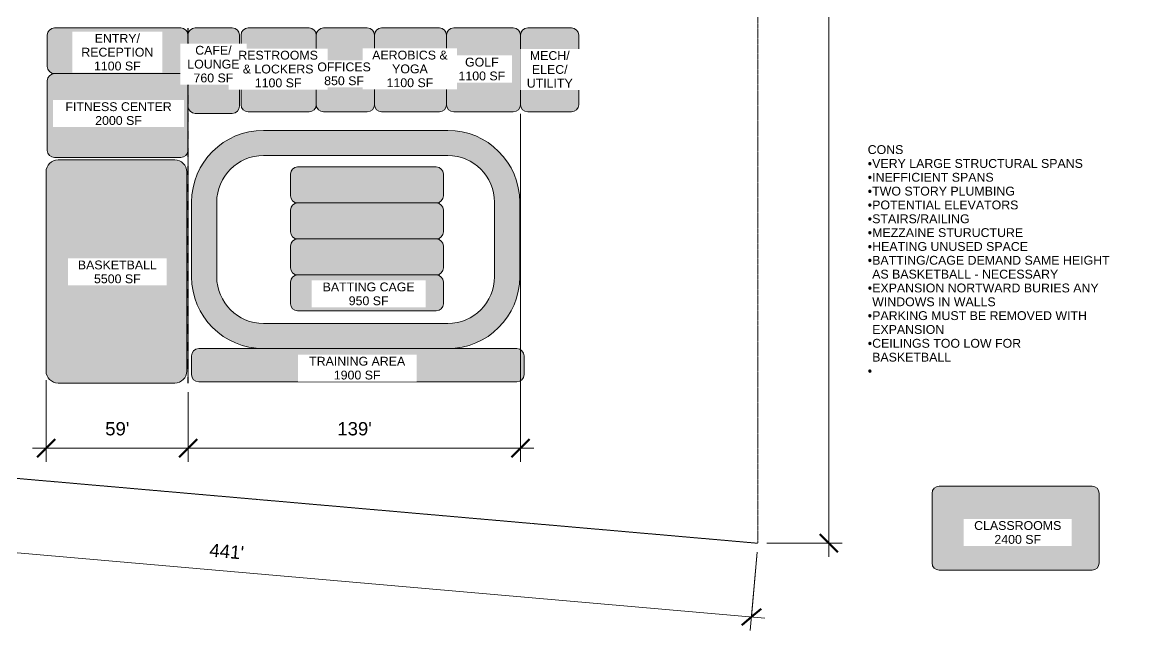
# Model space of a CAD drawing. Header units: inches. Extents: x -7427 to 42674, y -36022 to 16764.
# Drawn here: x 1366 to 7021, y -16568 to -13527 of the extents above; entities that cross this region are included whole.
import ezdxf

# ---------------------------------------------------------------- set-up
doc = ezdxf.new("R2010")
doc.units = ezdxf.units.IN
doc.header["$MEASUREMENT"] = 0
doc.linetypes.add('Dot 1_16_', pattern=[0.0625, 0, -0.0625])
doc.linetypes.add('Hidden 1_8_', pattern=[0.1875, 0.125, -0.0625])
for name, color, linetype, lineweight in [('A-ANNO-DIMS', 211, 'Continuous', 9), ('A-ANNO-DIMS-720', 211, 'Continuous', 9), ('A-DETL', 90, 'Continuous', 9), ('A-DETL-GENF', 92, 'Continuous', 9), ('A-DETL-HDLN', 90, 'Hidden 1_8_', 9), ('A-DETL-WIDE', 214, 'Continuous', 15), ('G-ANNO-TEXT', 231, 'Continuous', 9)]:
    doc.layers.add(name, color=color, linetype=linetype, lineweight=lineweight)
doc.styles.add('Arial', font='arial.ttf', dxfattribs={"height": 44.258982})
doc.styles.add('Arial_2', font='arial.ttf', dxfattribs={"height": 66.388473})
doc.dimstyles.new('Linear_-_3_32__Arial', dxfattribs={"dimscale": 12, "dimtxt": 67.5, "dimasz": 7.5, "dimexe": 5.625, "dimexo": 3.75, "dimgap": 3.75, "dimtad": 1, "dimdec": 0, "dimrnd": 12, "dimzin": 1, "dimdsep": 46, "dimlunit": 4, "dimtxsty": 'Arial_2', "dimblk1": 'OBLIQUE', "dimblk2": 'OBLIQUE', "dimsah": 1, "dimcen": 0.09, "dimdle": 5.625, "dimazin": 0, "dimtfac": 1, "dimtdec": 4, "dimtix": 1, "dimtmove": 0, "dimatfit": 3, "dimfxl": 0, "dimtvp": 1, "dimfrac": 2, "dimtolj": 1, "dimtzin": 0, "dimarcsym": 0})

# ---------------------------------------------------------------- blocks, each defined once
blk = doc.blocks.new('DIMBLOCK1-Level 1')
at = {"layer": 'A-ANNO-DIMS-720', "lineweight": 50}
for p, q in [((5401.1, -9870.1), (5356.1, -9825.1)), ((5401.1, -9870.1), (5446.1, -9915.1)), ((5401.1, -16132), (5356.1, -16087)), ((5401.1, -16132), (5446.1, -16177))]:
    blk.add_line(p, q, dxfattribs=at)
at = {"layer": 'A-ANNO-DIMS-720'}
for p, q in [((5401.1, -9802.6), (5401.1, -16199.5)), ((5091.1, -9870.1), (5468.6, -9870.1)), ((5401.1, -9870.1), (5091.1, -9870.1)), ((5091.1, -16132), (5468.6, -16132)), ((5401.1, -16132), (5091.1, -16132))]:
    blk.add_line(p, q, dxfattribs=at)
at = {"layer": 'A-ANNO-DIMS-720', "color": 0, "insert": (5269.9, -13086.2), "char_height": 66.39, "width": 204.369, "attachment_point": 1, "rotation": 90, "line_spacing_factor": 0.938532, "style": 'Arial_2', "bg_fill": 3, "box_fill_scale": 1.25, "bg_fill_color": 0, "bg_fill_transparency": 0}
blk.add_mtext("522'", dxfattribs=at)
blk = doc.blocks.new('_Oblique')
at = {"color": 0, "linetype": 'ByBlock', "lineweight": -2}
blk.add_line((-0.5, -0.5), (0.5, 0.5), dxfattribs=at)
blk = doc.blocks.new('DIMBLOCK2-Level 1')
at = {"layer": 'A-ANNO-DIMS-720'}
for p, q in [((-229.5, -15715.6), (-263.8, -16106.8)), ((-257.9, -16039.5), (-229.5, -15715.6)), ((-325.1, -16033.7), (5081.1, -16506.6)), ((5042.2, -16176.8), (5008, -16568)), ((5013.8, -16500.8), (5042.2, -16176.8))]:
    blk.add_line(p, q, dxfattribs=at)
at = {"layer": 'A-ANNO-DIMS-720', "lineweight": 50}
for p, q in [((-257.9, -16039.5), (-209.1, -15998.6)), ((-257.9, -16039.5), (-306.6, -16080.5)), ((5013.8, -16500.8), (4965.1, -16541.7)), ((5013.8, -16500.8), (5062.6, -16459.9))]:
    blk.add_line(p, q, dxfattribs=at)
at = {"layer": 'A-ANNO-DIMS-720', "color": 0, "insert": (2304.6, -16132.1), "char_height": 66.39, "width": 204.369, "attachment_point": 1, "rotation": 355, "line_spacing_factor": 0.938532, "style": 'Arial_2', "bg_fill": 3, "box_fill_scale": 1.25, "bg_fill_color": 0, "bg_fill_transparency": 0}
blk.add_mtext("441'", dxfattribs=at)
blk = doc.blocks.new('DIMBLOCK24-Level 1')
at = {"layer": 'A-ANNO-DIMS-720'}
for p, q in [((3857.9, -13982.5), (3857.9, -15724.4)), ((3857.9, -15656.9), (3857.9, -13982.5)), ((2194.6, -15375.3), (2194.6, -15724.4)), ((2194.6, -15656.9), (2194.6, -15375.3)), ((2127.1, -15656.9), (3925.4, -15656.9))]:
    blk.add_line(p, q, dxfattribs=at)
at = {"layer": 'A-ANNO-DIMS-720', "lineweight": 50}
for p, q in [((2194.6, -15656.9), (2149.6, -15701.9)), ((2194.6, -15656.9), (2239.6, -15611.9)), ((3857.9, -15656.9), (3812.9, -15701.9)), ((3857.9, -15656.9), (3902.9, -15611.9))]:
    blk.add_line(p, q, dxfattribs=at)
at = {"layer": 'A-ANNO-DIMS-720', "color": 0, "insert": (2941.1, -15525.8), "char_height": 66.39, "width": 204.369, "attachment_point": 1, "line_spacing_factor": 0.938532, "style": 'Arial_2', "bg_fill": 3, "box_fill_scale": 1.25, "bg_fill_color": 0, "bg_fill_transparency": 0}
blk.add_mtext("139'", dxfattribs=at)
blk = doc.blocks.new('DIMBLOCK25-Level 1')
at = {"layer": 'A-ANNO-DIMS-720'}
for p, q in [((1483.3, -15315.3), (1483.3, -15724.4)), ((1483.3, -15656.9), (1483.3, -15315.3)), ((2194.6, -15375.3), (2194.6, -15724.4)), ((2194.6, -15656.9), (2194.6, -15375.3)), ((1415.8, -15656.9), (2262.1, -15656.9))]:
    blk.add_line(p, q, dxfattribs=at)
at = {"layer": 'A-ANNO-DIMS-720', "lineweight": 50}
for p, q in [((1483.3, -15656.9), (1438.3, -15701.9)), ((1483.3, -15656.9), (1528.3, -15611.9)), ((2194.6, -15656.9), (2149.6, -15701.9)), ((2194.6, -15656.9), (2239.6, -15611.9))]:
    blk.add_line(p, q, dxfattribs=at)
at = {"layer": 'A-ANNO-DIMS-720', "color": 0, "insert": (1779.3, -15525.8), "char_height": 66.39, "width": 143.308, "attachment_point": 1, "line_spacing_factor": 0.938532, "style": 'Arial_2', "bg_fill": 3, "box_fill_scale": 1.25, "bg_fill_color": 0, "bg_fill_transparency": 0}
blk.add_mtext("59'", dxfattribs=at)

msp = doc.modelspace()

# ---------------------------------------------------------------- hatches: boundary and pattern name
at = {"layer": 'A-DETL-GENF'}
for color, points in [(153, [(1525.3, -13781.8), (2161.5, -13781.6), (2165.4, -13780.9), (2169.3, -13779.8), (2173, -13778.3), (2176.6, -13776.3), (2179.9, -13774), (2182.9, -13771.3), (2185.6, -13768.3), (2187.9, -13765), (2189.9, -13761.4), (2191.4, -13757.7), (2192.5, -13753.8), (2193.2, -13749.9), (2193.4, -13745.8), (2193.2, -13585.4), (2192.5, -13581.4), (2191.4, -13577.5), (2189.9, -13573.8), (2187.9, -13570.3), (2185.6, -13567), (2182.9, -13564), (2179.9, -13561.3), (2176.6, -13558.9), (2173, -13557), (2169.3, -13555.4), (2165.4, -13554.3), (2161.5, -13553.6), (2157.4, -13553.4), (1521.3, -13553.6), (1517.3, -13554.3), (1513.4, -13555.4), (1509.7, -13557), (1506.1, -13558.9), (1502.8, -13561.3), (1499.8, -13564), (1497.1, -13567), (1494.8, -13570.3), (1492.9, -13573.8), (1491.3, -13577.5), (1490.2, -13581.4), (1489.5, -13585.4), (1489.3, -13589.4), (1489.5, -13749.9), (1490.2, -13753.8), (1491.3, -13757.7), (1492.9, -13761.4), (1494.8, -13765), (1497.1, -13768.3), (1499.8, -13771.3), (1502.8, -13774), (1506.1, -13776.3), (1509.7, -13778.3), (1513.4, -13779.8), (1517.3, -13780.9), (1521.3, -13781.6)]), (153, [(2357.7, -13980.8), (2419.5, -13980.6), (2423.4, -13979.9), (2427.3, -13978.8), (2431, -13977.3), (2434.6, -13975.3), (2437.9, -13973), (2440.9, -13970.3), (2443.6, -13967.3), (2445.9, -13964), (2447.9, -13960.5), (2449.4, -13956.7), (2450.5, -13952.9), (2451.2, -13948.9), (2451.4, -13944.8), (2451.2, -13585.4), (2450.5, -13581.4), (2449.4, -13577.5), (2447.9, -13573.8), (2445.9, -13570.3), (2443.6, -13567), (2440.9, -13564), (2437.9, -13561.3), (2434.6, -13558.9), (2431, -13557), (2427.3, -13555.4), (2423.4, -13554.3), (2419.5, -13553.6), (2415.4, -13553.4), (2225.4, -13553.6), (2221.4, -13554.3), (2217.5, -13555.4), (2213.8, -13557), (2210.3, -13558.9), (2207, -13561.3), (2204, -13564), (2201.3, -13567), (2198.9, -13570.3), (2197, -13573.8), (2195.4, -13577.5), (2194.3, -13581.4), (2193.6, -13585.4), (2193.4, -13589.4), (2193.6, -13948.9), (2194.3, -13952.9), (2195.4, -13956.7), (2197, -13960.5), (2199.2, -13964.4), (2201.3, -13967.3), (2204, -13970.3), (2207, -13973), (2210.3, -13975.3), (2213.8, -13977.3), (2217.5, -13978.8), (2221.4, -13979.9), (2225.4, -13980.6), (2229.4, -13980.8)]), (31, [(2495.1, -13973.5), (2803.7, -13973.3), (2807.7, -13972.6), (2811.6, -13971.5), (2815.3, -13970), (2818.8, -13968), (2822.1, -13965.7), (2825.1, -13963), (2827.8, -13960), (2830.1, -13956.7), (2832.1, -13953.2), (2833.6, -13949.4), (2834.8, -13945.6), (2835.4, -13941.6), (2835.7, -13937.5), (2835.4, -13585.4), (2834.8, -13581.4), (2833.6, -13577.5), (2832.1, -13573.8), (2830.1, -13570.3), (2827.8, -13567), (2825.1, -13564), (2822.1, -13561.3), (2818.8, -13558.9), (2815.3, -13557), (2811.6, -13555.4), (2807.7, -13554.3), (2803.7, -13553.6), (2799.7, -13553.4), (2491, -13553.6), (2487.1, -13554.3), (2483.2, -13555.4), (2479.4, -13557), (2475.9, -13558.9), (2472.6, -13561.3), (2469.6, -13564), (2466.9, -13567), (2464.6, -13570.3), (2462.6, -13573.8), (2461.1, -13577.5), (2460, -13581.4), (2459.3, -13585.4), (2459.1, -13589.4), (2459.3, -13941.6), (2460, -13945.6), (2461.1, -13949.4), (2462.6, -13953.2), (2464.6, -13956.7), (2466.9, -13960), (2471.1, -13964.4), (2472.6, -13965.7), (2475.9, -13968), (2479.4, -13970), (2483.2, -13971.5), (2487.1, -13972.6), (2491, -13973.3)]), (253, [(3004.8, -13973.5), (3095, -13973.3), (3099, -13972.6), (3102.9, -13971.5), (3106.6, -13970), (3110.1, -13968), (3113.4, -13965.7), (3116.4, -13963), (3119.1, -13960), (3121.5, -13956.7), (3123.4, -13953.2), (3125, -13949.4), (3126.1, -13945.6), (3126.8, -13941.6), (3127, -13937.5), (3126.8, -13585.4), (3126.1, -13581.4), (3125, -13577.5), (3123.4, -13573.8), (3121.5, -13570.3), (3119.1, -13567), (3116.4, -13564), (3113.4, -13561.3), (3110.1, -13558.9), (3106.6, -13557), (3102.9, -13555.4), (3099, -13554.3), (3095, -13553.6), (3091, -13553.4), (2867.6, -13553.6), (2863.7, -13554.3), (2859.8, -13555.4), (2856, -13557), (2852.5, -13558.9), (2849.2, -13561.3), (2846.2, -13564), (2843.5, -13567), (2841.2, -13570.3), (2839.2, -13573.8), (2837.7, -13577.5), (2836.6, -13581.4), (2835.9, -13585.4), (2835.7, -13589.4), (2835.9, -13941.6), (2836.6, -13945.6), (2837.7, -13949.4), (2839.2, -13953.2), (2841.2, -13956.7), (2843.5, -13960), (2846.2, -13963), (2849.2, -13965.7), (2852.5, -13968), (2856, -13970), (2859.8, -13971.5), (2863.7, -13972.6), (2867.6, -13973.3), (2871.7, -13973.5)]), (253, [(3163, -13973.5), (3455.8, -13973.3), (3459.7, -13972.6), (3463.6, -13971.5), (3467.3, -13970), (3470.9, -13968), (3475.7, -13964.4), (3477.2, -13963), (3479.9, -13960), (3482.2, -13956.7), (3484.2, -13953.2), (3485.7, -13949.4), (3486.8, -13945.6), (3487.5, -13941.6), (3487.7, -13937.5), (3487.5, -13585.4), (3486.8, -13581.4), (3485.7, -13577.5), (3484.2, -13573.8), (3482.2, -13570.3), (3479.9, -13567), (3477.2, -13564), (3474.2, -13561.3), (3470.9, -13558.9), (3467.3, -13557), (3463.6, -13555.4), (3459.7, -13554.3), (3455.8, -13553.6), (3451.7, -13553.4), (3159, -13553.6), (3155, -13554.3), (3151.1, -13555.4), (3147.4, -13557), (3143.8, -13558.9), (3140.5, -13561.3), (3137.5, -13564), (3134.8, -13567), (3132.5, -13570.3), (3130.5, -13573.8), (3129, -13577.5), (3127.9, -13581.4), (3127.2, -13585.4), (3127, -13589.4), (3127.2, -13941.6), (3127.9, -13945.6), (3129, -13949.4), (3130.5, -13953.2), (3132.5, -13956.7), (3134.8, -13960), (3137.5, -13963), (3140.5, -13965.7), (3143.8, -13968), (3147.4, -13970), (3151.1, -13971.5), (3155, -13972.6), (3159, -13973.3)]), (253, [(3652, -13973.5), (3826, -13973.3), (3829.9, -13972.6), (3833.8, -13971.5), (3837.5, -13970), (3841.1, -13968), (3845.9, -13964.4), (3847.4, -13963), (3850.1, -13960), (3852.4, -13956.7), (3854.4, -13953.2), (3855.9, -13949.4), (3857, -13945.6), (3857.7, -13941.6), (3857.9, -13937.5), (3857.7, -13585.4), (3857, -13581.4), (3855.9, -13577.5), (3854.4, -13573.8), (3852.4, -13570.3), (3850.1, -13567), (3847.4, -13564), (3844.4, -13561.3), (3841.1, -13558.9), (3837.5, -13557), (3833.8, -13555.4), (3829.9, -13554.3), (3826, -13553.6), (3821.9, -13553.4), (3519.7, -13553.6), (3515.7, -13554.3), (3511.8, -13555.4), (3508.1, -13557), (3504.6, -13558.9), (3501.3, -13561.3), (3498.3, -13564), (3495.6, -13567), (3493.2, -13570.3), (3491.3, -13573.8), (3489.7, -13577.5), (3488.6, -13581.4), (3488, -13585.4), (3487.7, -13589.4), (3488, -13941.6), (3488.6, -13945.6), (3489.7, -13949.4), (3491.3, -13953.2), (3493.2, -13956.7), (3495.6, -13960), (3499.8, -13964.4), (3501.3, -13965.7), (3504.6, -13968), (3508.1, -13970), (3511.8, -13971.5), (3515.7, -13972.6), (3519.7, -13973.3), (3523.7, -13973.5)]), (8, [(4113.2, -13973.5), (4117.3, -13973.3), (4121.3, -13972.6), (4125.1, -13971.5), (4128.9, -13970), (4132.4, -13968), (4135.7, -13965.7), (4138.7, -13963), (4141.4, -13960), (4143.7, -13956.7), (4145.7, -13953.2), (4147.2, -13949.4), (4148.3, -13945.6), (4149, -13941.6), (4149.2, -13937.5), (4149, -13585.4), (4148.3, -13581.4), (4147.2, -13577.5), (4145.7, -13573.8), (4143.7, -13570.3), (4141.4, -13567), (4138.7, -13564), (4135.7, -13561.3), (4132.4, -13558.9), (4128.9, -13557), (4125.1, -13555.4), (4121.3, -13554.3), (4117.3, -13553.6), (4113.2, -13553.4), (3889.9, -13553.6), (3885.9, -13554.3), (3882, -13555.4), (3878.3, -13557), (3874.8, -13558.9), (3871.5, -13561.3), (3867.7, -13564.9), (3865.8, -13567), (3863.4, -13570.3), (3861.5, -13573.8), (3859.9, -13577.5), (3858.8, -13581.4), (3858.2, -13585.4), (3857.9, -13589.4), (3858.2, -13941.6), (3858.8, -13945.6), (3859.9, -13949.4), (3861.5, -13953.2), (3863.4, -13956.7), (3867.7, -13962.1), (3868.5, -13963), (3871.5, -13965.7), (3874.8, -13968), (3878.3, -13970), (3882, -13971.5), (3885.9, -13972.6), (3889.9, -13973.3), (3893.9, -13973.5)]), (253, [(1525.3, -14202), (2161.5, -14201.7), (2165.4, -14201.1), (2169.3, -14199.9), (2173, -14198.4), (2176.6, -14196.4), (2179.9, -14194.1), (2182.9, -14191.4), (2185.6, -14188.4), (2187.9, -14185.1), (2189.9, -14181.6), (2191.4, -14177.8), (2192.5, -14174), (2193.2, -14170), (2193.4, -14166), (2193.2, -13813.8), (2192.5, -13809.8), (2191.4, -13805.9), (2189.9, -13802.2), (2187.9, -13798.7), (2185.6, -13795.4), (2182.9, -13792.4), (2179.9, -13789.7), (2176.6, -13787.3), (2173, -13785.4), (2169.3, -13783.8), (2165.4, -13782.7), (2161, -13782), (2157.4, -13781.8), (1521.3, -13782.1), (1517.3, -13782.7), (1513.4, -13783.8), (1509.7, -13785.4), (1506.1, -13787.3), (1502.8, -13789.7), (1499.8, -13792.4), (1497.1, -13795.4), (1494.8, -13798.7), (1492.9, -13802.2), (1491.3, -13805.9), (1490.2, -13809.8), (1489.5, -13813.8), (1489.3, -13817.8), (1489.5, -14170), (1490.2, -14174), (1491.3, -14177.8), (1492.9, -14181.6), (1494.8, -14185.1), (1497.1, -14188.4), (1499.8, -14191.4), (1502.8, -14194.1), (1506.1, -14196.4), (1509.7, -14198.4), (1513.4, -14199.9), (1517.3, -14201.1), (1521.3, -14201.7)]), (253, [(2127.4, -15330.3), (2132.7, -15330), (2137.9, -15329.3), (2143, -15328.2), (2148.5, -15326.4), (2152.8, -15324.6), (2157.4, -15322.2), (2161.9, -15319.4), (2166, -15316.2), (2169.9, -15312.7), (2173.4, -15308.8), (2176.6, -15304.7), (2179.4, -15300.3), (2181.8, -15295.6), (2183.8, -15290.8), (2185.4, -15285.8), (2186.5, -15280.7), (2187.2, -15275.5), (2187.4, -15270.3), (2187.2, -14268.7), (2186.5, -14263.5), (2185.4, -14258.4), (2183.8, -14253.4), (2181.8, -14248.5), (2179.4, -14243.9), (2176.6, -14239.5), (2173.4, -14235.3), (2169.9, -14231.5), (2166, -14227.9), (2161.9, -14224.8), (2157.4, -14221.9), (2152.8, -14219.5), (2148, -14217.5), (2142, -14215.7), (2137.9, -14214.8), (2132.7, -14214.1), (2127.4, -14213.9), (1538.1, -14214.1), (1532.9, -14214.8), (1527.8, -14215.9), (1522.8, -14217.5), (1518, -14219.5), (1513.3, -14221.9), (1508.9, -14224.8), (1504.8, -14227.9), (1500.9, -14231.5), (1497.4, -14235.3), (1494.2, -14239.5), (1491.4, -14243.9), (1488.9, -14248.5), (1486.9, -14253.4), (1485.4, -14258.4), (1484.2, -14263.5), (1483.5, -14268.7), (1483.3, -14273.9), (1483.5, -15275.5), (1484.2, -15280.7), (1485.4, -15285.8), (1486.9, -15290.8), (1488.9, -15295.6), (1491.4, -15300.3), (1494.2, -15304.7), (1497.4, -15308.8), (1500.9, -15312.7), (1504.8, -15316.2), (1508.9, -15319.4), (1513.3, -15322.2), (1518, -15324.6), (1522.8, -15326.6), (1527.8, -15328.2), (1532.9, -15329.3), (1538.1, -15330), (1543.3, -15330.3)]), (253, [(3004.8, -14429), (3440.2, -14428.8), (3444.2, -14428.1), (3448.1, -14427), (3451.8, -14425.4), (3455.3, -14423.5), (3458.6, -14421.1), (3461.7, -14418.4), (3464.3, -14415.4), (3466.7, -14412.1), (3468.6, -14408.6), (3470.2, -14404.9), (3471.3, -14401), (3471.9, -14397), (3472.2, -14393), (3471.9, -14280.9), (3471.3, -14276.9), (3470.2, -14273), (3468.6, -14269.3), (3466.7, -14265.7), (3464.3, -14262.5), (3461.6, -14259.4), (3458.6, -14256.7), (3455.3, -14254.4), (3451.8, -14252.5), (3448.1, -14250.9), (3444.2, -14249.8), (3440.2, -14249.1), (3436.2, -14248.9), (2738.4, -14249.1), (2734.4, -14249.8), (2730.5, -14250.9), (2726.8, -14252.5), (2723.2, -14254.4), (2720, -14256.7), (2716.9, -14259.4), (2714.3, -14262.5), (2711.9, -14265.7), (2710, -14269.3), (2708.4, -14273), (2707.3, -14276.9), (2706.6, -14280.9), (2706.4, -14284.9), (2706.6, -14397), (2707.3, -14401), (2708.4, -14404.9), (2710, -14408.6), (2711.9, -14412.1), (2714.3, -14415.4), (2716.9, -14418.4), (2720, -14421.1), (2723.2, -14423.5), (2726.8, -14425.4), (2730.5, -14427), (2734.4, -14428.1), (2738.4, -14428.8), (2742.4, -14429), (2789.1, -14429)]), (253, [(3004.8, -14609.1), (3440.2, -14608.8), (3444.2, -14608.2), (3448.1, -14607), (3451.8, -14605.5), (3455.3, -14603.5), (3458.6, -14601.2), (3461.6, -14598.5), (3464.3, -14595.5), (3466.7, -14592.2), (3468.6, -14588.7), (3470.2, -14585), (3471.3, -14581.1), (3471.9, -14577.1), (3472.2, -14573.1), (3471.9, -14461), (3471.3, -14457), (3470.2, -14453.1), (3468.6, -14449.4), (3466.7, -14445.8), (3464.3, -14442.5), (3461.6, -14439.5), (3458.6, -14436.8), (3455.3, -14434.5), (3451.8, -14432.5), (3448.1, -14431), (3444.2, -14429.9), (3440.2, -14429.2), (3436.2, -14429), (2738.4, -14429.2), (2734.4, -14429.9), (2730.5, -14431), (2726.8, -14432.5), (2723.2, -14434.5), (2720, -14436.8), (2716.9, -14439.5), (2714.3, -14442.5), (2711.9, -14445.8), (2710, -14449.4), (2708.4, -14453.1), (2707.3, -14457), (2706.6, -14461), (2706.4, -14465), (2706.6, -14577.1), (2707.3, -14581.1), (2708.4, -14585), (2710, -14588.7), (2711.9, -14592.2), (2714.3, -14595.5), (2716.9, -14598.5), (2720, -14601.2), (2723.2, -14603.5), (2726.8, -14605.5), (2730.5, -14607), (2734.4, -14608.2), (2738.4, -14608.8), (2742.4, -14609.1), (2789.1, -14609.1)]), (253, [(3436.2, -14789.2), (3440.2, -14788.9), (3444.2, -14788.2), (3448.1, -14787.1), (3451.8, -14785.6), (3455.3, -14783.6), (3458.6, -14781.3), (3461.6, -14778.6), (3464.3, -14775.6), (3466.7, -14772.3), (3468.6, -14768.8), (3470.2, -14765), (3471.3, -14761.2), (3471.9, -14757.2), (3472.2, -14753.2), (3471.9, -14641), (3471.3, -14637.1), (3470.2, -14633.2), (3468.6, -14629.4), (3466.7, -14625.9), (3464.3, -14622.6), (3461.6, -14619.6), (3458.6, -14616.9), (3455.3, -14614.6), (3451.8, -14612.6), (3448.1, -14611.1), (3444.2, -14610), (3440.2, -14609.3), (3436.2, -14609.1), (2738.4, -14609.3), (2734.4, -14610), (2730.5, -14611.1), (2726.8, -14612.6), (2723.2, -14614.6), (2720, -14616.9), (2716.9, -14619.6), (2714.3, -14622.6), (2711.9, -14625.9), (2710, -14629.4), (2708.4, -14633.2), (2707.3, -14637.1), (2706.6, -14641), (2706.4, -14645.4), (2706.6, -14757.2), (2707.3, -14761.2), (2708.4, -14765), (2710, -14768.8), (2711.9, -14772.3), (2714.3, -14775.6), (2716.9, -14778.6), (2720, -14781.3), (2723.2, -14783.6), (2726.8, -14785.6), (2730.5, -14787.1), (2734.4, -14788.2), (2738.4, -14788.9), (2742.4, -14789.2), (3004.8, -14789.2)]), (253, [(3436.2, -14969.2), (3440.2, -14969), (3444.2, -14968.3), (3448.1, -14967.2), (3451.8, -14965.7), (3455.3, -14963.7), (3458.6, -14961.4), (3461.6, -14958.7), (3464.3, -14955.7), (3466.7, -14952.4), (3468.6, -14948.9), (3470.2, -14945.1), (3471.3, -14941.2), (3471.9, -14937.3), (3472.2, -14933.2), (3471.9, -14821.1), (3471.3, -14817.1), (3470.2, -14813.3), (3468.6, -14809.5), (3466.7, -14806), (3464.3, -14802.7), (3461.6, -14799.7), (3458.6, -14797), (3455.3, -14794.7), (3451.8, -14792.7), (3448.1, -14791.2), (3444.2, -14790.1), (3440.2, -14789.4), (3436.2, -14789.2), (2738.4, -14789.4), (2734.4, -14790.1), (2730.5, -14791.2), (2726.8, -14792.7), (2723.2, -14794.7), (2720, -14797), (2716.9, -14799.7), (2714.3, -14802.7), (2711.9, -14806), (2710, -14809.5), (2708.4, -14813.3), (2707.3, -14817.1), (2706.6, -14821.1), (2706.4, -14825.2), (2706.6, -14937.3), (2707.3, -14941.2), (2708.4, -14945.1), (2710, -14948.9), (2711.9, -14952.4), (2714.3, -14955.7), (2716.9, -14958.7), (2720, -14961.4), (2723.2, -14963.7), (2726.8, -14965.7), (2730.5, -14967.2), (2734.4, -14968.3), (2738.4, -14969), (2742.4, -14969.2), (3279.1, -14969.2)]), (253, [(3004.8, -15324.1), (3844, -15323.8), (3847.9, -15323.2), (3851.8, -15322.1), (3855.5, -15320.5), (3859.1, -15318.6), (3862.4, -15316.2), (3865.4, -15313.5), (3868.1, -15310.5), (3870.4, -15307.2), (3872.4, -15303.7), (3873.9, -15300), (3875, -15296.1), (3875.7, -15292.1), (3875.9, -15288.1), (3875.7, -15190), (3875, -15186.1), (3873.9, -15182.2), (3872.4, -15178.5), (3870.4, -15174.9), (3867.7, -15171.2), (3865.4, -15168.6), (3862.4, -15165.9), (3859.1, -15163.6), (3855.5, -15161.6), (3851.8, -15160.1), (3847.9, -15159), (3844, -15158.3), (3839.9, -15158.1), (2243.4, -15158.3), (2239.4, -15159), (2235.5, -15160.1), (2231.8, -15161.6), (2228.3, -15163.6), (2225, -15165.9), (2222, -15168.6), (2219.3, -15171.6), (2216.9, -15174.9), (2215, -15178.5), (2213.4, -15182.2), (2212.3, -15186.1), (2211.6, -15190), (2211.4, -15194.1), (2211.6, -15292.1), (2212.3, -15296.1), (2213.4, -15300), (2215, -15303.7), (2216.9, -15307.2), (2219.3, -15310.5), (2222, -15313.5), (2225, -15316.2), (2228.3, -15318.6), (2231.8, -15320.5), (2235.5, -15322.1), (2239.4, -15323.2), (2243.4, -15323.8), (2247.4, -15324.1), (2573.4, -15324.1)]), (253, [(5954.1, -16266.4), (6722.8, -16266.1), (6726.8, -16265.5), (6730.6, -16264.3), (6734.4, -16262.8), (6737.9, -16260.8), (6741.2, -16258.5), (6744.2, -16255.8), (6746.9, -16252.8), (6749.2, -16249.5), (6751.2, -16246), (6752.7, -16242.3), (6753.8, -16238.4), (6754.5, -16234.4), (6754.7, -16230.4), (6754.5, -15878.2), (6753.8, -15874.2), (6752.7, -15870.3), (6751.2, -15866.6), (6749.2, -15863.1), (6746.9, -15859.8), (6744.2, -15856.8), (6741.2, -15854.1), (6737.9, -15851.8), (6734.4, -15849.8), (6730.6, -15848.3), (6726.8, -15847.1), (6722.8, -15846.5), (6718.7, -15846.2), (5950.1, -15846.5), (5946.1, -15847.1), (5942.3, -15848.3), (5938.5, -15849.8), (5935, -15851.8), (5931.7, -15854.1), (5928.7, -15856.8), (5926, -15859.8), (5923.7, -15863.1), (5921.7, -15866.6), (5920.2, -15870.3), (5919.1, -15874.2), (5918.4, -15878.2), (5918.1, -15882.2), (5918.4, -16234.4), (5919.1, -16238.4), (5920.2, -16242.3), (5921.7, -16246), (5923.7, -16249.5), (5926, -16252.8), (5928.7, -16255.8), (5931.7, -16258.5), (5935, -16260.8), (5938.5, -16262.8), (5942.3, -16264.3), (5946.1, -16265.5), (5950.1, -16266.1)])]:
    msp.add_hatch(color=color, dxfattribs=at).paths.add_polyline_path(points, flags=0)
h = msp.add_hatch(color=253, dxfattribs=at)
h.paths.add_polyline_path([(3436.3, -15158.1), (3507.1, -15157.8), (3520.2, -15157.1), (3533.3, -15155.9), (3546.4, -15154.2), (3559.3, -15152.1), (3572.2, -15149.5), (3585, -15146.4), (3597.7, -15142.8), (3610.2, -15138.8), (3622.6, -15134.3), (3634.7, -15129.4), (3652, -15121.5), (3658.6, -15118.2), (3670.1, -15112), (3681.5, -15105.4), (3692.6, -15098.3), (3703.4, -15090.9), (3714, -15083), (3724.2, -15074.8), (3734.2, -15066.2), (3743.8, -15057.2), (3753.1, -15047.9), (3762.1, -15038.3), (3770.7, -15028.4), (3778.9, -15018.1), (3786.7, -15007.5), (3794.2, -14996.7), (3801.2, -14985.6), (3807.9, -14974.3), (3814.1, -14962.7), (3819.9, -14950.9), (3825.3, -14938.9), (3830.2, -14926.7), (3834.7, -14914.3), (3838.7, -14901.8), (3842.2, -14889.1), (3846.1, -14872.4), (3848, -14863.5), (3850.1, -14850.5), (3851.8, -14837.4), (3853, -14824.3), (3853.7, -14811.2), (3854, -14798.1), (3853.7, -14412.7), (3853, -14399.5), (3851.8, -14386.4), (3850.1, -14373.4), (3848, -14360.4), (3845.3, -14347.5), (3842.2, -14334.8), (3838.7, -14322.1), (3834.7, -14309.6), (3830.2, -14297.2), (3825.3, -14285), (3819.9, -14273), (3814.1, -14261.2), (3807.9, -14249.6), (3801.2, -14238.3), (3794.2, -14227.2), (3786.7, -14216.4), (3778.9, -14205.8), (3767.1, -14191.4), (3762.1, -14185.6), (3753.1, -14176), (3743.8, -14166.7), (3734.2, -14157.7), (3724.2, -14149.1), (3714, -14140.9), (3703.4, -14133), (3692.6, -14125.6), (3681.5, -14118.5), (3670.1, -14111.9), (3652, -14102.4), (3646.8, -14099.9), (3634.7, -14094.5), (3622.6, -14089.6), (3610.2, -14085.1), (3597.7, -14081.1), (3585, -14077.5), (3572.2, -14074.4), (3559.3, -14071.8), (3546.4, -14069.7), (3533.3, -14068), (3520.2, -14066.8), (3507.1, -14066.1), (3494, -14065.8), (2558.3, -14066.1), (2545.1, -14066.8), (2532, -14068), (2519, -14069.7), (2506, -14071.8), (2493.1, -14074.4), (2480.4, -14077.5), (2467.7, -14081.1), (2455.2, -14085.1), (2442.8, -14089.6), (2430.6, -14094.5), (2418.6, -14099.9), (2406.8, -14105.7), (2395.2, -14111.9), (2383.9, -14118.5), (2372.8, -14125.6), (2357.7, -14136.2), (2351.4, -14140.9), (2341.1, -14149.1), (2331.2, -14157.7), (2321.6, -14166.7), (2312.3, -14176), (2298.3, -14191.4), (2294.7, -14195.5), (2286.5, -14205.8), (2278.6, -14216.4), (2271.2, -14227.2), (2264.1, -14238.3), (2257.5, -14249.6), (2251.3, -14261.2), (2245.5, -14273), (2240.1, -14285), (2235.2, -14297.2), (2230.7, -14309.6), (2226.7, -14322.1), (2223.1, -14334.8), (2220, -14347.5), (2217.4, -14360.4), (2215.3, -14373.4), (2213.6, -14386.4), (2212.4, -14399.5), (2211.6, -14418.4), (2211.4, -14425.8), (2211.7, -14811.2), (2212.4, -14824.3), (2213.6, -14837.4), (2215.3, -14850.5), (2217.4, -14863.5), (2220, -14876.3), (2223.1, -14889.1), (2226.7, -14901.8), (2230.7, -14914.3), (2235.2, -14926.7), (2240.1, -14938.9), (2245.5, -14950.9), (2251.3, -14962.7), (2257.5, -14974.3), (2264.1, -14985.6), (2271.2, -14996.7), (2278.6, -15007.5), (2286.5, -15018.1), (2294.7, -15028.4), (2303.3, -15038.3), (2312.3, -15047.9), (2321.6, -15057.2), (2331.2, -15066.2), (2341.1, -15074.8), (2357.7, -15087.7), (2362, -15090.9), (2374.5, -15099.4), (2383.9, -15105.4), (2395.2, -15112), (2406.8, -15118.2), (2418.6, -15124), (2430.6, -15129.4), (2442.8, -15134.3), (2455.2, -15138.8), (2467.7, -15142.8), (2480.4, -15146.4), (2493.1, -15149.5), (2506, -15152.1), (2519, -15154.2), (2532, -15155.9), (2545.1, -15157.1), (2558.3, -15157.8), (2573.4, -15158.1), (3004.8, -15158.1)], flags=0)
h.paths.add_polyline_path([(3494, -15032.1), (2560.6, -15031.8), (2549.8, -15031.1), (2539.1, -15029.8), (2528.4, -15028.1), (2517.8, -15025.9), (2507.4, -15023.1), (2497.1, -15019.9), (2486.9, -15016.3), (2476.9, -15012.1), (2467.1, -15007.5), (2457.6, -15002.5), (2448.2, -14997), (2439.2, -14991.1), (2430.4, -14984.8), (2421.9, -14978.1), (2413.8, -14971), (2406, -14963.5), (2398.5, -14955.7), (2391.4, -14947.6), (2384.7, -14939.1), (2378.4, -14930.3), (2372.5, -14921.3), (2367, -14911.9), (2362, -14902.4), (2357.4, -14892.6), (2353.2, -14882.6), (2349.5, -14872.4), (2346.4, -14862.1), (2343.6, -14851.6), (2341.4, -14841.1), (2339.7, -14830.4), (2338.4, -14819.7), (2337.7, -14808.9), (2337.4, -14798.1), (2337.7, -14415), (2338.4, -14404.2), (2339.7, -14393.5), (2341.4, -14382.8), (2343.6, -14372.2), (2346.4, -14361.8), (2349.5, -14351.5), (2353.2, -14341.3), (2357.7, -14330.5), (2362, -14321.5), (2367, -14312), (2372.5, -14302.6), (2378.4, -14293.6), (2384.7, -14284.8), (2391.4, -14276.3), (2398.5, -14268.2), (2406, -14260.4), (2413.8, -14252.9), (2421.9, -14245.8), (2430.4, -14239.1), (2439.2, -14232.8), (2448.2, -14226.9), (2457.6, -14221.4), (2467.1, -14216.4), (2476.9, -14211.8), (2486.9, -14207.6), (2497.1, -14204), (2507.4, -14200.8), (2517.8, -14198), (2528.4, -14195.8), (2539.1, -14194.1), (2549.8, -14192.8), (2560.6, -14192.1), (2573.4, -14191.8), (3504.8, -14192.1), (3515.5, -14192.8), (3526.3, -14194.1), (3536.9, -14195.8), (3547.5, -14198), (3558, -14200.8), (3568.3, -14204), (3578.5, -14207.6), (3588.5, -14211.8), (3598.3, -14216.4), (3607.8, -14221.4), (3617.1, -14226.9), (3626.2, -14232.8), (3635, -14239.1), (3643.4, -14245.8), (3652, -14253.2), (3659.4, -14260.4), (3666.9, -14268.2), (3674, -14276.3), (3680.7, -14284.8), (3687, -14293.6), (3692.9, -14302.6), (3698.4, -14312), (3703.4, -14321.5), (3708, -14331.3), (3712.2, -14341.3), (3715.8, -14351.5), (3719, -14361.8), (3721.7, -14372.2), (3724, -14382.8), (3725.7, -14393.5), (3727, -14404.2), (3727.8, -14418.4), (3728, -14425.8), (3727.7, -14808.9), (3727, -14819.7), (3725.7, -14830.4), (3724, -14841.1), (3721.7, -14851.6), (3719, -14862.1), (3715.8, -14872.4), (3712.2, -14882.6), (3708, -14892.6), (3703.4, -14902.4), (3698.4, -14911.9), (3692.9, -14921.3), (3687, -14930.3), (3680.7, -14939.1), (3674, -14947.6), (3666.9, -14955.7), (3659.4, -14963.5), (3651.6, -14971), (3643.4, -14978.1), (3635, -14984.8), (3626.2, -14991.1), (3617.1, -14997), (3607.8, -15002.5), (3598.3, -15007.5), (3588.5, -15012.1), (3578.5, -15016.3), (3568.3, -15019.9), (3558, -15023.1), (3547.5, -15025.9), (3536.9, -15028.1), (3526.3, -15029.8), (3515.5, -15031.1), (3504.8, -15031.8)], flags=0)

# ---------------------------------------------------------------- linework, layer by layer
at = {"layer": 'A-DETL', "linetype": 'Dot 1_16_', "lineweight": 25}
msp.add_line((2194.6, -15330.3), (2194.6, -13554.3), dxfattribs=at)
at = {"layer": 'A-DETL-HDLN'}
for p, q in [((5046.1, -9870.1), (5046.1, -16132)), ((5046.1, -16132), (-225.6, -15670.7))]:
    msp.add_line(p, q, dxfattribs=at)
at = {"layer": 'A-DETL-WIDE'}
for p, q in [((2157.4, -13553.4), (1525.3, -13553.4)), ((2415.4, -13553.4), (2229.4, -13553.4)), ((2799.7, -13553.4), (2495.1, -13553.4)), ((3091, -13553.4), (2871.7, -13553.4)), ((3451.7, -13553.4), (3163, -13553.4)), ((3821.9, -13553.4), (3523.7, -13553.4)), ((4113.2, -13553.4), (3893.9, -13553.4)), ((1489.3, -13589.4), (1489.3, -13745.8)), ((2193.4, -13589.4), (2193.4, -13944.8)), ((2451.4, -13944.8), (2451.4, -13589.4)), ((2459.1, -13589.4), (2459.1, -13937.5)), ((2835.7, -13589.4), (2835.7, -13937.5)), ((3127, -13589.4), (3127, -13937.5)), ((3487.7, -13589.4), (3487.7, -13937.5)), ((3857.9, -13589.4), (3857.9, -13937.5)), ((4149.2, -13937.5), (4149.2, -13589.4)), ((1525.3, -13781.8), (2157.4, -13781.8)), ((1489.3, -13817.8), (1489.3, -14166)), ((2193.4, -14166), (2193.4, -13944.8)), ((2229.4, -13980.8), (2415.4, -13980.8)), ((2495.1, -13973.5), (2799.7, -13973.5)), ((2871.7, -13973.5), (3091, -13973.5)), ((3163, -13973.5), (3451.7, -13973.5)), ((3523.7, -13973.5), (3821.9, -13973.5)), ((3893.9, -13973.5), (4113.2, -13973.5)), ((3494, -14065.8), (2571.4, -14065.8)), ((2571.4, -14191.8), (3494, -14191.8)), ((1525.3, -14202), (2157.4, -14202)), ((2127.4, -14213.9), (1543.3, -14213.9)), ((3436.2, -14248.9), (2742.4, -14248.9)), ((1483.3, -14273.9), (1483.3, -15270.3)), ((2187.4, -15270.3), (2187.4, -14273.9)), ((2706.4, -14284.9), (2706.4, -14393)), ((3472.2, -14393), (3472.2, -14284.9)), ((2211.4, -14425.8), (2211.4, -14798.1)), ((2337.4, -14798.1), (2337.4, -14425.8)), ((2706.4, -14465), (2706.4, -14573.1)), ((2742.4, -14429), (3436.2, -14429)), ((3472.2, -14573.1), (3472.2, -14465)), ((3728, -14425.8), (3728, -14798.1)), ((3854, -14798.1), (3854, -14425.8)), ((2706.4, -14645.1), (2706.4, -14753.2)), ((2742.4, -14609.1), (3436.2, -14609.1)), ((3472.2, -14753.2), (3472.2, -14645.1)), ((2742.4, -14789.2), (3436.2, -14789.2)), ((2706.4, -14825.2), (2706.4, -14933.2)), ((3472.2, -14933.2), (3472.2, -14825.2)), ((2742.4, -14969.2), (3436.2, -14969.2)), ((3494, -15032.1), (2571.4, -15032.1)), ((2211.4, -15194.1), (2211.4, -15288.1)), ((3839.9, -15158.1), (2247.4, -15158.1)), ((3875.9, -15288.1), (3875.9, -15194.1)), ((2247.4, -15324.1), (3839.9, -15324.1)), ((1543.3, -15330.3), (2127.4, -15330.3)), ((5918.1, -15882.2), (5918.1, -16230.4)), ((6718.7, -15846.2), (5954.1, -15846.2)), ((6754.7, -16230.4), (6754.7, -15882.2)), ((5954.1, -16266.4), (6718.7, -16266.4))]:
    msp.add_line(p, q, dxfattribs=at)
for centre, radius, start, end in [((1525.3, -13589.4), 36, 90, 180), ((2157.4, -13589.4), 36, 0, 90), ((2229.4, -13589.4), 36, 90, 180), ((2415.4, -13589.4), 36, 0, 90), ((2495.1, -13589.4), 36, 90, 180), ((2799.7, -13589.4), 36, 0, 90), ((2871.7, -13589.4), 36, 90, 180), ((3091, -13589.4), 36, 0, 90), ((3163, -13589.4), 36, 90, 180), ((3451.7, -13589.4), 36, 0, 90), ((3523.7, -13589.4), 36, 90, 180), ((3821.9, -13589.4), 36, 0, 90), ((3893.9, -13589.4), 36, 90, 180), ((4113.2, -13589.4), 36, 0, 90), ((1525.3, -13745.8), 36, 180, 270), ((1525.3, -13817.8), 36, 90, 180), ((2157.4, -13745.8), 36, 270, 0), ((2157.4, -13817.8), 36, 0, 90), ((2229.4, -13944.8), 36, 180, 270), ((2415.4, -13944.8), 36, 270, 0), ((2495.1, -13937.5), 36, 180, 270), ((2799.7, -13937.5), 36, 270, 0), ((2871.7, -13937.5), 36, 180, 270), ((3091, -13937.5), 36, 270, 0), ((3163, -13937.5), 36, 180, 270), ((3451.7, -13937.5), 36, 270, 0), ((3523.7, -13937.5), 36, 180, 270), ((3821.9, -13937.5), 36, 270, 0), ((3893.9, -13937.5), 36, 180, 270), ((4113.2, -13937.5), 36, 270, 0), ((2571.4, -14425.8), 360, 90, 180), ((3494, -14425.8), 360, 0, 90), ((1525.3, -14166), 36, 180, 270), ((2157.4, -14166), 36, 270, 0), ((2571.4, -14425.8), 234, 90, 180), ((3494, -14425.8), 234, 0, 90), ((1543.3, -14273.9), 60, 90, 180), ((2127.4, -14273.9), 60, 0, 90), ((2742.4, -14284.9), 36, 90, 180), ((3436.2, -14284.9), 36, 0, 90), ((2742.4, -14393), 36, 180, 270), ((3436.2, -14393), 36, 270, 0), ((2742.4, -14465), 36, 90, 180), ((3436.2, -14465), 36, 0, 90), ((2742.4, -14573.1), 36, 180, 270), ((3436.2, -14573.1), 36, 270, 0), ((2742.4, -14645.1), 36, 90, 180), ((3436.2, -14645.1), 36, 0, 90), ((2742.4, -14753.2), 36, 180, 270), ((3436.2, -14753.2), 36, 270, 0), ((2571.4, -14798.1), 360, 180, 270), ((2571.4, -14798.1), 234, 180, 270), ((2742.4, -14825.2), 36, 90, 180), ((3436.2, -14825.2), 36, 0, 90), ((3494, -14798.1), 360, 270, 360), ((3494, -14798.1), 234, 270, 0), ((2742.4, -14933.2), 36, 180, 270), ((3436.2, -14933.2), 36, 270, 0), ((2247.4, -15194.1), 36, 90, 180), ((3839.9, -15194.1), 36, 0, 90), ((1543.3, -15270.3), 60, 180, 270), ((2127.4, -15270.3), 60, 270, 0), ((2247.4, -15288.1), 36, 180, 270), ((3839.9, -15288.1), 36, 270, 0), ((5954.1, -15882.2), 36, 90, 180), ((6718.7, -15882.2), 36, 0, 90), ((5954.1, -16230.4), 36, 180, 270), ((6718.7, -16230.4), 36, 270, 0)]:
    msp.add_arc(centre, radius, start, end, dxfattribs=at)

# ---------------------------------------------------------------- texts
at = {"layer": 'G-ANNO-TEXT', "color": 7, "insert": (5595.8, -14140.1), "char_height": 44.26, "width": 209.175, "attachment_point": 1, "line_spacing_factor": 0.938532, "style": 'Arial', "bg_fill": 3, "box_fill_scale": 1.25, "bg_fill_color": 0, "bg_fill_transparency": 0}
msp.add_mtext('CONS', dxfattribs=at)

# ---------------------------------------------------------------- next in the draw order: texts
at = {"layer": 'G-ANNO-TEXT', "color": 7, "line_spacing_factor": 0.938532, "style": 'Arial', "bg_fill": 3, "box_fill_scale": 1.25, "bg_fill_color": 0, "bg_fill_transparency": 0}
for s, insert, char_height, width, attachment_point in [('ENTRY/\\PRECEPTION\\P1100 SF', (1839.9, -13583.3), 44.26, 428.76, 2), ('CAFE/\\PLOUNGE\\P760 SF', (2320.8, -13643), 44.26, 310.5, 2), ('MECH/\\PELEC/\\PUTILITY\\P', (4004.4, -13669.6), 44.26, 272.7, 2), ('FITNESS CENTER\\P2000 SF', (1845.9, -13925.3), 44.259, 632.88, 2), ('•', (5595.8, -14209.4), 44.3, 25.33, 1), ('BASKETBALL\\P5500 SF', (1839.9, -14717.3), 44.26, 470.88, 2), ('BATTING CAGE\\P950 SF', (3097.8, -14827.3), 44.259, 547.56, 2), ('TRAINING AREA\\P1900 SF', (3040.4, -15198.9), 44.259, 571.86, 2), ('CLASSROOMS\\P2400 SF', (6346.8, -16021.2), 44.26, 518.94, 2)]:
    msp.add_mtext(s, dxfattribs=dict(at, insert=insert, char_height=char_height, width=width, attachment_point=attachment_point))

# ---------------------------------------------------------------- next in the draw order: dimensions: what is measured, and where the dimension line sits
at = {"layer": 'A-ANNO-DIMS'}
dim = msp.add_linear_dim(base=(5401.1, -16132), p1=(5046.1, -9870.1), p2=(5046.1, -16132), angle=90, dimstyle='Linear_-_3_32__Arial', override={"dimpost": '<>', "dimfxl": 6261.900272}, dxfattribs=at)
dim.commit()
dim.dimension.update_dxf_attribs({"geometry": 'DIMBLOCK1-Level 1', "text_midpoint": (5322.2, -13001)})

# ---------------------------------------------------------------- next in the draw order: texts
at = {"layer": 'G-ANNO-TEXT', "color": 7, "line_spacing_factor": 0.938532, "style": 'Arial', "bg_fill": 3, "box_fill_scale": 1.25, "bg_fill_color": 0, "bg_fill_transparency": 0}
for s, insert, char_height, width, attachment_point in [('RESTROOMS\\P& LOCKERS\\P1100 SF\\P', (2644.8, -13667.7), 44.26, 473.58, 2), ('VERY LARGE STRUCTURAL SPANS', (5618.3, -14209.4), 44.259, 1233.804, 1)]:
    msp.add_mtext(s, dxfattribs=dict(at, insert=insert, char_height=char_height, width=width, attachment_point=attachment_point))

# ---------------------------------------------------------------- next in the draw order: dimensions: what is measured, and where the dimension line sits
at = {"layer": 'A-ANNO-DIMS'}
dim = msp.add_linear_dim(base=(5013.8, -16500.8), p1=(-225.6, -15670.7), p2=(5046.1, -16132), angle=355, dimstyle='Linear_-_3_32__Arial', override={"dimpost": '<>', "dimfxl": 5291.862486}, dxfattribs=at)
dim.commit()
dim.dimension.update_dxf_attribs({"geometry": 'DIMBLOCK2-Level 1', "text_midpoint": (2384.9, -16191.6)})

# ---------------------------------------------------------------- next in the draw order: texts
at = {"layer": 'G-ANNO-TEXT', "color": 7, "line_spacing_factor": 0.938532, "style": 'Arial', "bg_fill": 3, "box_fill_scale": 1.25, "bg_fill_color": 0, "bg_fill_transparency": 0}
for s, insert, char_height, width, attachment_point in [('OFFICES\\P850 SF', (2974.8, -13726.3), 44.26, 318.6, 2), ('•', (5595.8, -14278.6), 44.3, 25.33, 1)]:
    msp.add_mtext(s, dxfattribs=dict(at, insert=insert, char_height=char_height, width=width, attachment_point=attachment_point))

# ---------------------------------------------------------------- next in the draw order: dimensions: what is measured, and where the dimension line sits
at = {"layer": 'A-ANNO-DIMS'}
dim = msp.add_linear_dim(base=(3857.9, -15656.9), p1=(2194.6, -15330.3), p2=(3857.9, -13937.5), dimstyle='Linear_-_3_32__Arial', override={"dimpost": '<>', "dimfxl": 2169.425786}, dxfattribs=at)
dim.commit()
dim.dimension.update_dxf_attribs({"geometry": 'DIMBLOCK24-Level 1', "text_midpoint": (3026.3, -15578)})

# ---------------------------------------------------------------- next in the draw order: texts
at = {"layer": 'G-ANNO-TEXT', "color": 7, "line_spacing_factor": 0.938532, "style": 'Arial', "bg_fill": 3, "box_fill_scale": 1.25, "bg_fill_color": 0, "bg_fill_transparency": 0}
for s, insert, char_height, width, attachment_point in [('AEROBICS &\\PYOGA\\P1100 SF', (3304.5, -13667), 44.26, 449.82, 2), ('INEFFICIENT SPANS', (5618.3, -14278.6), 44.259, 712.502, 1)]:
    msp.add_mtext(s, dxfattribs=dict(at, insert=insert, char_height=char_height, width=width, attachment_point=attachment_point))

# ---------------------------------------------------------------- next in the draw order: dimensions: what is measured, and where the dimension line sits
at = {"layer": 'A-ANNO-DIMS'}
dim = msp.add_linear_dim(base=(2194.6, -15656.9), p1=(1483.3, -15270.3), p2=(2194.6, -15330.3), dimstyle='Linear_-_3_32__Arial', override={"dimpost": '<>', "dimfxl": 713.819623}, dxfattribs=at)
dim.commit()
dim.dimension.update_dxf_attribs({"geometry": 'DIMBLOCK25-Level 1', "text_midpoint": (1839, -15578)})

# ---------------------------------------------------------------- next in the draw order: texts
at = {"layer": 'G-ANNO-TEXT', "color": 7, "line_spacing_factor": 0.938532, "style": 'Arial', "bg_fill": 3, "box_fill_scale": 1.25, "bg_fill_color": 0, "bg_fill_transparency": 0}
for s, insert, char_height, width, attachment_point in [('GOLF\\P1100 SF', (3664.5, -13702.3), 44.26, 278.64, 2), ('•', (5595.8, -14347.8), 44.3, 25.33, 1)]:
    msp.add_mtext(s, dxfattribs=dict(at, insert=insert, char_height=char_height, width=width, attachment_point=attachment_point))

# ---------------------------------------------------------------- next in the draw order: texts
at = {"layer": 'G-ANNO-TEXT', "color": 7, "insert": (5618.3, -14347.8), "char_height": 44.259, "width": 839.967, "attachment_point": 1, "line_spacing_factor": 0.938532, "style": 'Arial', "bg_fill": 3, "box_fill_scale": 1.25, "bg_fill_color": 0, "bg_fill_transparency": 0}
msp.add_mtext('TWO STORY PLUMBING', dxfattribs=at)

# ---------------------------------------------------------------- next in the draw order: texts
at = {"layer": 'G-ANNO-TEXT', "color": 7, "insert": (5595.8, -14417.1), "char_height": 44.3, "width": 25.33, "attachment_point": 1, "line_spacing_factor": 0.938532, "style": 'Arial', "bg_fill": 3, "box_fill_scale": 1.25, "bg_fill_color": 0, "bg_fill_transparency": 0}
msp.add_mtext('•', dxfattribs=at)

# ---------------------------------------------------------------- next in the draw order: texts
at = {"layer": 'G-ANNO-TEXT', "color": 7, "insert": (5618.3, -14417.1), "char_height": 44.259, "width": 856.309, "attachment_point": 1, "line_spacing_factor": 0.938532, "style": 'Arial', "bg_fill": 3, "box_fill_scale": 1.25, "bg_fill_color": 0, "bg_fill_transparency": 0}
msp.add_mtext('POTENTIAL ELEVATORS', dxfattribs=at)

# ---------------------------------------------------------------- next in the draw order: texts
at = {"layer": 'G-ANNO-TEXT', "color": 7, "insert": (5595.8, -14486.3), "char_height": 44.3, "width": 25.33, "attachment_point": 1, "line_spacing_factor": 0.938532, "style": 'Arial', "bg_fill": 3, "box_fill_scale": 1.25, "bg_fill_color": 0, "bg_fill_transparency": 0}
msp.add_mtext('•', dxfattribs=at)

# ---------------------------------------------------------------- next in the draw order: texts
at = {"layer": 'G-ANNO-TEXT', "color": 7, "insert": (5618.3, -14486.3), "char_height": 44.259, "width": 571.962, "attachment_point": 1, "line_spacing_factor": 0.938532, "style": 'Arial', "bg_fill": 3, "box_fill_scale": 1.25, "bg_fill_color": 0, "bg_fill_transparency": 0}
msp.add_mtext('STAIRS/RAILING', dxfattribs=at)

# ---------------------------------------------------------------- next in the draw order: texts
at = {"layer": 'G-ANNO-TEXT', "color": 7, "insert": (5595.8, -14555.5), "char_height": 44.3, "width": 25.33, "attachment_point": 1, "line_spacing_factor": 0.938532, "style": 'Arial', "bg_fill": 3, "box_fill_scale": 1.25, "bg_fill_color": 0, "bg_fill_transparency": 0}
msp.add_mtext('•', dxfattribs=at)

# ---------------------------------------------------------------- next in the draw order: texts
at = {"layer": 'G-ANNO-TEXT', "color": 7, "insert": (5618.3, -14555.5), "char_height": 44.259, "width": 884.09, "attachment_point": 1, "line_spacing_factor": 0.938532, "style": 'Arial', "bg_fill": 3, "box_fill_scale": 1.25, "bg_fill_color": 0, "bg_fill_transparency": 0}
msp.add_mtext('MEZZAINE STURUCTURE', dxfattribs=at)

# ---------------------------------------------------------------- next in the draw order: texts
at = {"layer": 'G-ANNO-TEXT', "color": 7, "insert": (5595.8, -14624.8), "char_height": 44.3, "width": 25.33, "attachment_point": 1, "line_spacing_factor": 0.938532, "style": 'Arial', "bg_fill": 3, "box_fill_scale": 1.25, "bg_fill_color": 0, "bg_fill_transparency": 0}
msp.add_mtext('•', dxfattribs=at)

# ---------------------------------------------------------------- next in the draw order: texts
at = {"layer": 'G-ANNO-TEXT', "color": 7, "insert": (5618.3, -14624.8), "char_height": 44.259, "width": 913.505, "attachment_point": 1, "line_spacing_factor": 0.938532, "style": 'Arial', "bg_fill": 3, "box_fill_scale": 1.25, "bg_fill_color": 0, "bg_fill_transparency": 0}
msp.add_mtext('HEATING UNUSED SPACE', dxfattribs=at)

# ---------------------------------------------------------------- next in the draw order: texts
at = {"layer": 'G-ANNO-TEXT', "color": 7, "insert": (5595.8, -14694), "char_height": 44.3, "width": 25.33, "attachment_point": 1, "line_spacing_factor": 0.938532, "style": 'Arial', "bg_fill": 3, "box_fill_scale": 1.25, "bg_fill_color": 0, "bg_fill_transparency": 0}
msp.add_mtext('•', dxfattribs=at)

# ---------------------------------------------------------------- next in the draw order: texts
at = {"layer": 'G-ANNO-TEXT', "color": 7, "insert": (5618.3, -14694), "char_height": 44.259, "width": 1391.502, "attachment_point": 1, "line_spacing_factor": 0.938532, "style": 'Arial', "bg_fill": 3, "box_fill_scale": 1.25, "bg_fill_color": 0, "bg_fill_transparency": 0}
msp.add_mtext('BATTING/CAGE DEMAND SAME HEIGHT', dxfattribs=at)

# ---------------------------------------------------------------- next in the draw order: texts
at = {"layer": 'G-ANNO-TEXT', "color": 7, "insert": (5618.3, -14763.2), "char_height": 44.259, "width": 1089.18, "attachment_point": 1, "line_spacing_factor": 0.938532, "style": 'Arial', "bg_fill": 3, "box_fill_scale": 1.25, "bg_fill_color": 0, "bg_fill_transparency": 0}
msp.add_mtext('AS BASKETBALL - NECESSARY', dxfattribs=at)

# ---------------------------------------------------------------- next in the draw order: texts
at = {"layer": 'G-ANNO-TEXT', "color": 7, "insert": (5595.8, -14832.5), "char_height": 44.3, "width": 25.33, "attachment_point": 1, "line_spacing_factor": 0.938532, "style": 'Arial', "bg_fill": 3, "box_fill_scale": 1.25, "bg_fill_color": 0, "bg_fill_transparency": 0}
msp.add_mtext('•', dxfattribs=at)

# ---------------------------------------------------------------- next in the draw order: texts
at = {"layer": 'G-ANNO-TEXT', "color": 7, "insert": (5618.3, -14832.5), "char_height": 44.259, "width": 1332.672, "attachment_point": 1, "line_spacing_factor": 0.938532, "style": 'Arial', "bg_fill": 3, "box_fill_scale": 1.25, "bg_fill_color": 0, "bg_fill_transparency": 0}
msp.add_mtext('EXPANSION NORTWARD BURIES ANY', dxfattribs=at)

# ---------------------------------------------------------------- next in the draw order: texts
at = {"layer": 'G-ANNO-TEXT', "color": 7, "insert": (5618.3, -14901.7), "char_height": 44.259, "width": 737.831, "attachment_point": 1, "line_spacing_factor": 0.938532, "style": 'Arial', "bg_fill": 3, "box_fill_scale": 1.25, "bg_fill_color": 0, "bg_fill_transparency": 0}
msp.add_mtext('WINDOWS IN WALLS', dxfattribs=at)

# ---------------------------------------------------------------- next in the draw order: texts
at = {"layer": 'G-ANNO-TEXT', "color": 7, "insert": (5595.8, -14970.9), "char_height": 44.3, "width": 25.33, "attachment_point": 1, "line_spacing_factor": 0.938532, "style": 'Arial', "bg_fill": 3, "box_fill_scale": 1.25, "bg_fill_color": 0, "bg_fill_transparency": 0}
msp.add_mtext('•', dxfattribs=at)

# ---------------------------------------------------------------- next in the draw order: texts
at = {"layer": 'G-ANNO-TEXT', "color": 7, "insert": (5618.3, -14970.9), "char_height": 44.259, "width": 1263.219, "attachment_point": 1, "line_spacing_factor": 0.938532, "style": 'Arial', "bg_fill": 3, "box_fill_scale": 1.25, "bg_fill_color": 0, "bg_fill_transparency": 0}
msp.add_mtext('PARKING MUST BE REMOVED WITH', dxfattribs=at)

# ---------------------------------------------------------------- next in the draw order: texts
at = {"layer": 'G-ANNO-TEXT', "color": 7, "insert": (5618.3, -15040.1), "char_height": 44.26, "width": 423.252, "attachment_point": 1, "line_spacing_factor": 0.938532, "style": 'Arial', "bg_fill": 3, "box_fill_scale": 1.25, "bg_fill_color": 0, "bg_fill_transparency": 0}
msp.add_mtext('EXPANSION', dxfattribs=at)

# ---------------------------------------------------------------- next in the draw order: texts
at = {"layer": 'G-ANNO-TEXT', "color": 7, "insert": (5595.8, -15109.4), "char_height": 44.3, "width": 25.33, "attachment_point": 1, "line_spacing_factor": 0.938532, "style": 'Arial', "bg_fill": 3, "box_fill_scale": 1.25, "bg_fill_color": 0, "bg_fill_transparency": 0}
msp.add_mtext('•', dxfattribs=at)

# ---------------------------------------------------------------- next in the draw order: texts
at = {"layer": 'G-ANNO-TEXT', "color": 7, "insert": (5618.3, -15109.4), "char_height": 44.259, "width": 878.371, "attachment_point": 1, "line_spacing_factor": 0.938532, "style": 'Arial', "bg_fill": 3, "box_fill_scale": 1.25, "bg_fill_color": 0, "bg_fill_transparency": 0}
msp.add_mtext('CEILINGS TOO LOW FOR', dxfattribs=at)

# ---------------------------------------------------------------- next in the draw order: texts
at = {"layer": 'G-ANNO-TEXT', "color": 7, "insert": (5618.3, -15178.6), "char_height": 44.26, "width": 461.655, "attachment_point": 1, "line_spacing_factor": 0.938532, "style": 'Arial', "bg_fill": 3, "box_fill_scale": 1.25, "bg_fill_color": 0, "bg_fill_transparency": 0}
msp.add_mtext('BASKETBALL', dxfattribs=at)

# ---------------------------------------------------------------- next in the draw order: texts
at = {"layer": 'G-ANNO-TEXT', "color": 7, "insert": (5595.8, -15247.8), "char_height": 44.3, "width": 25.33, "attachment_point": 1, "line_spacing_factor": 0.938532, "style": 'Arial', "bg_fill": 3, "box_fill_scale": 1.25, "bg_fill_color": 0, "bg_fill_transparency": 0}
msp.add_mtext('•', dxfattribs=at)

doc.saveas('drawing.dxf')
